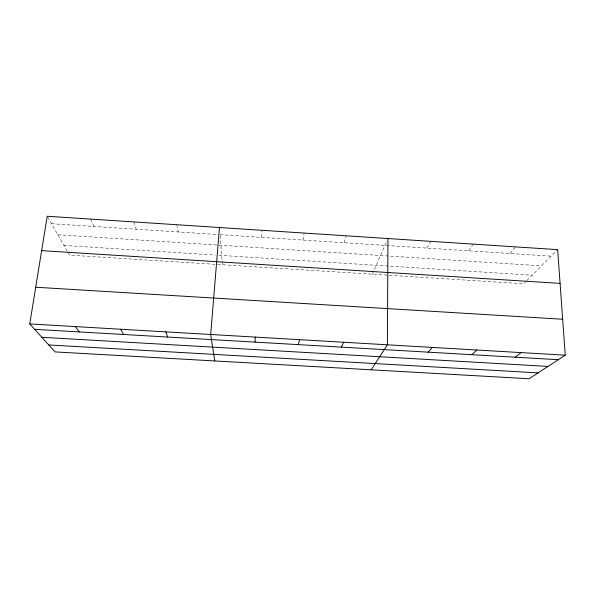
<?xml version="1.0" encoding="UTF-8"?>
<svg xmlns="http://www.w3.org/2000/svg" width="595" height="595" viewBox="0 0 595 595"><rect width="100%" height="100%" fill="white"/><g stroke="black" fill="none" stroke-linecap="round" stroke-linejoin="round"><path stroke-width="0.45" stroke-dasharray="2.98 2.23" d="M261.607 237.36L261.949 230.295M302.944 240.045L304.179 233.054M344.051 242.715L346.171 235.806M372.336 274.198L386.609 241.577M426.838 248.093L430.721 241.332M468.51 250.8L473.27 244.121M509.945 253.492L515.575 246.888M526.337 281.108L523.726 283.733L215.948 264.351M526.991 280.453L557.649 249.64M63.955 245.43L215.323 255.054M218.96 255.285L532.213 275.202M215.026 264.292L69.518 255.129L67.808 252.146M51.505 223.72L218.231 234.549M220.046 234.668L551.149 256.17M57.841 234.772L541.524 265.846M47.652 216.996L67.376 251.395M90.656 219.094L93.988 226.479M133.838 221.913L136.24 229.224M176.782 224.724L178.262 231.953M220.12 235.546L222.426 264.76"/><path stroke-width="0.89" d="M387.933 238.536L387.397 344.795L371.183 369.807M255.032 342.11L255.24 337.082M219.481 227.521L210.667 334.479L214.765 360.949M29.75 323.925L47.228 216.253L557.649 249.64L565.25 355.178L529.029 378.747L55.067 351.905L29.75 323.925L565.25 355.178M298.355 344.624L299.545 339.671M341.441 347.123L343.598 342.237M428.155 352.158L432.253 347.413M471.783 354.687L476.848 350.016M515.158 357.208L521.183 352.604M48.775 344.951L538.059 372.872M34.636 329.325L558.281 359.707M41.843 337.291L547.98 366.416M35.707 287.229L562.662 319.247M41.643 250.636L560.073 283.384M75.379 326.588L79.224 331.906M120.74 329.236L123.552 334.479M165.834 331.869L167.634 337.038"/></g></svg>
